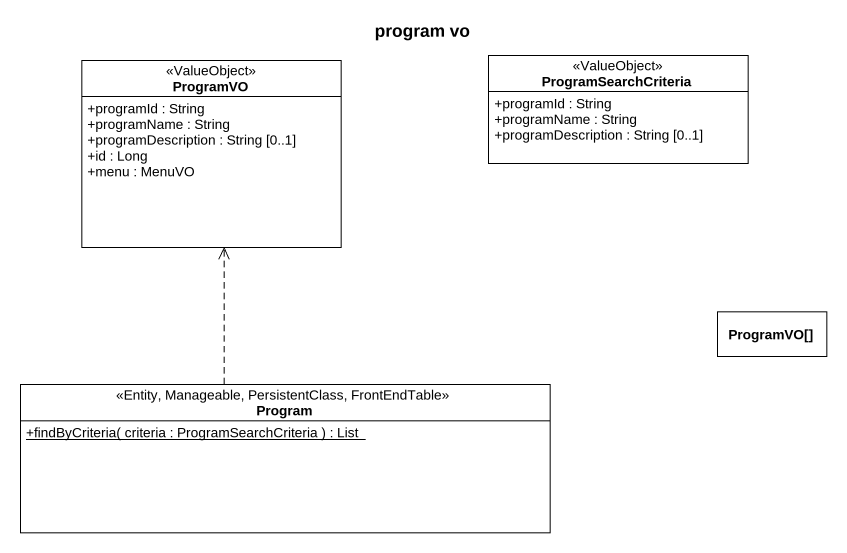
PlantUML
@startuml
title program vo
hide circle
hide empty members
skinparam classAttributeIconSize 0
class ProgramVO <<ValueObject>> {
  +programId : String
  +programName : String
  +programDescription : String [0..1]
  +id : Long
  +menu : MenuVO
}
class ProgramSearchCriteria <<ValueObject>> {
  +programId : String
  +programName : String
  +programDescription : String [0..1]
}
class "ProgramVO[]" as ProgramVO_2
class Program <<Entity, Manageable, PersistentClass, FrontEndTable>> {
  {static} +findByCriteria( criteria : ProgramSearchCriteria ) : List
}
Program .up.> ProgramVO
@enduml
